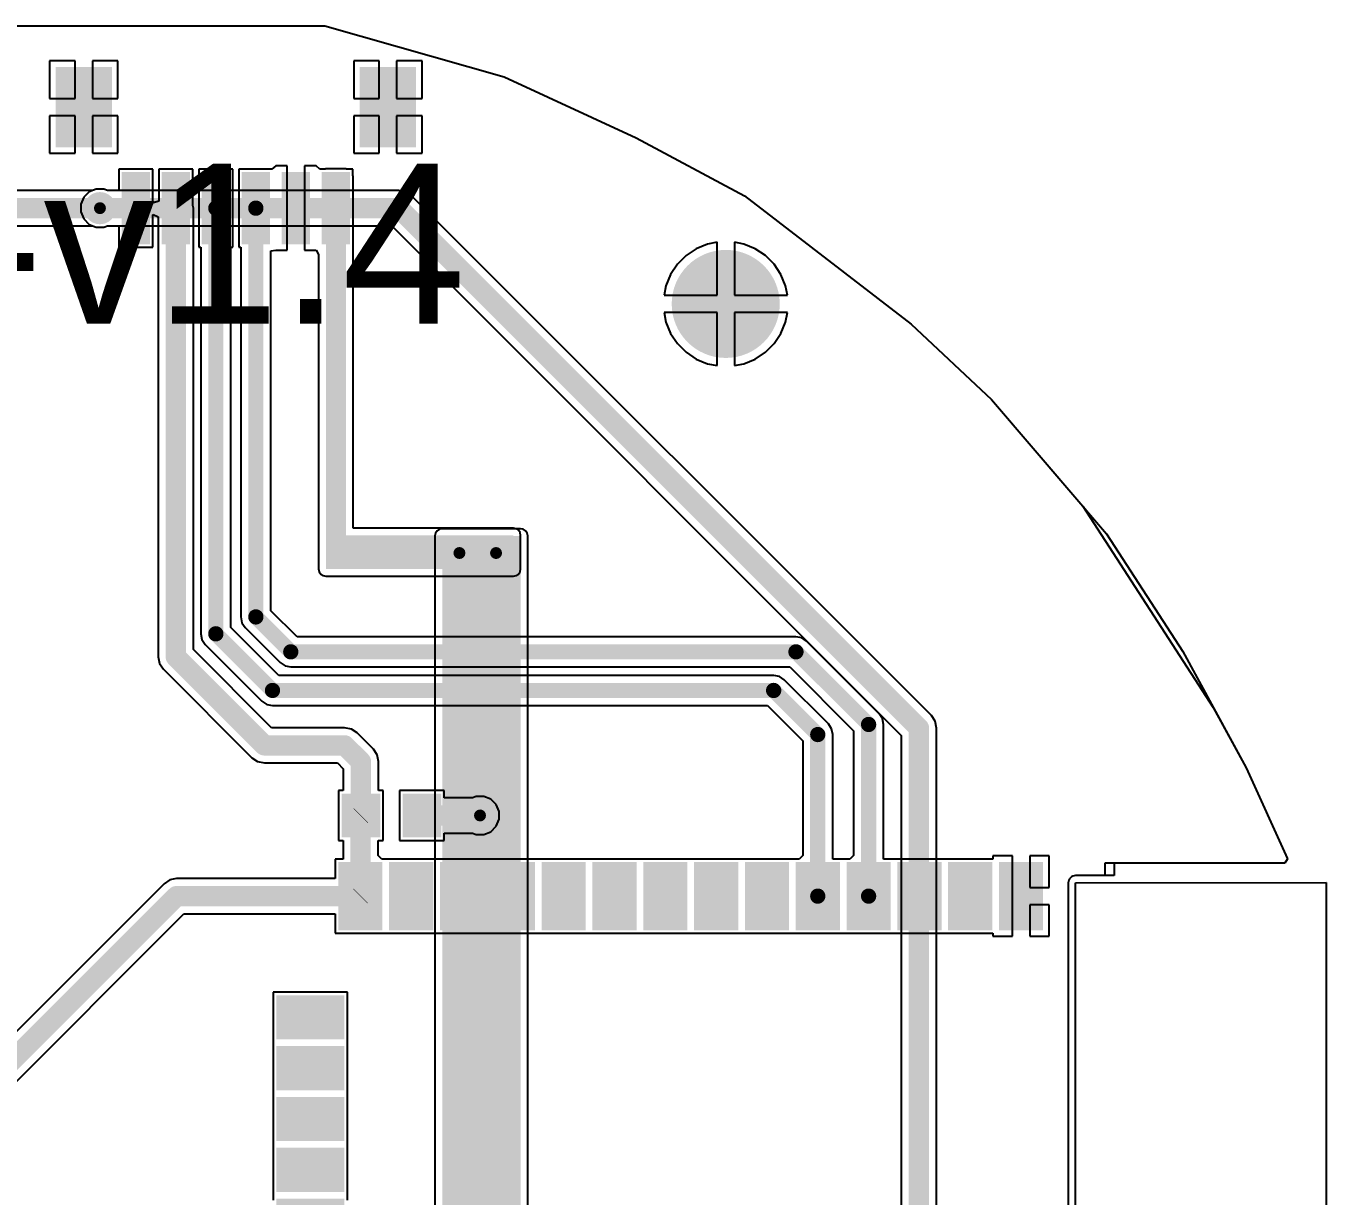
# Model space of a CAD drawing. Header units: millimetres. Extents: x -4.4 to 85, y -11.8 to 69.9.
# Drawn here: x 52.51 to 85, y 40.71 to 69.95 of the extents above; entities that cross this region are included whole.
import ezdxf

# ---------------------------------------------------------------- set-up
doc = ezdxf.new("R2010")
doc.units = ezdxf.units.MM
for name, color, linetype in [('BottomLayer', 5, 'Continuous'), ('BottomPaste', 16, 'Continuous'), ('BottomSolder', 6, 'Continuous'), ('MultiLayer', 9, 'Continuous'), ('PadHoleLayer', 156, 'Continuous'), ('TopLayer', 1, 'Continuous'), ('TopOverlay', 2, 'Continuous'), ('TopSolder', 216, 'Continuous'), ('ViaHoleLayer', 16, 'Continuous')]:
    doc.layers.add(name, color=color, linetype=linetype)
doc.styles.add('Arial', font='', dxfattribs={"height": 0.2})
doc.styles.get('Arial').set_extended_font_data('Arial')

# ---------------------------------------------------------------- blocks, each defined once
blk = doc.blocks.new('38_SMD_M______B_2')
at = {"layer": 'BottomLayer'}
for points in [[(-5.26, 9.63), (-5.26, 8.13), (-6.16, 8.13), (-6.16, 9.63)], [(-3.99, 9.63), (-3.99, 8.13), (-4.89, 8.13), (-4.89, 9.63)], [(-2.72, 9.63), (-2.72, 8.13), (-3.62, 8.13), (-3.62, 9.63)], [(-1.45, 9.63), (-1.45, 8.13), (-2.35, 8.13), (-2.35, 9.63)], [(-0.18, 9.63), (-0.18, 8.13), (-1.08, 8.13), (-1.08, 9.63)], [(1.09, 9.63), (1.09, 8.13), (0.19, 8.13), (0.19, 9.63)], [(2.36, 9.63), (2.36, 8.13), (1.46, 8.13), (1.46, 9.63)], [(3.63, 9.63), (3.63, 8.13), (2.73, 8.13), (2.73, 9.63)], [(4.9, 9.63), (4.9, 8.13), (4, 8.13), (4, 9.63)], [(6.17, 9.63), (6.17, 8.13), (5.27, 8.13), (5.27, 9.63)], [(-9.5, 8.08), (-8, 8.08), (-8, 7.18), (-9.5, 7.18)], [(8, 8.08), (9.5, 8.08), (9.5, 7.18), (8, 7.18)], [(-9.5, 6.81), (-8, 6.81), (-8, 5.91), (-9.5, 5.91)], [(8, 6.81), (9.5, 6.81), (9.5, 5.91), (8, 5.91)], [(-9.5, 5.54), (-8, 5.54), (-8, 4.64), (-9.5, 4.64)], [(8, 5.54), (9.5, 5.54), (9.5, 4.64), (8, 4.64)], [(-9.5, 4.27), (-8, 4.27), (-8, 3.37), (-9.5, 3.37)], [(8, 4.27), (9.5, 4.27), (9.5, 3.37), (8, 3.37)], [(-9.5, 3), (-8, 3), (-8, 2.1), (-9.5, 2.1)], [(8, 3), (9.5, 3), (9.5, 2.1), (8, 2.1)], [(-9.5, 1.73), (-8, 1.73), (-8, 0.83), (-9.5, 0.83)], [(8, 1.73), (9.5, 1.73), (9.5, 0.83), (8, 0.83)], [(-3.1, 0.69), (-2.2, 0.69), (-2.2, -0.21), (-3.1, -0.21)], [(-1.7, 0.69), (-0.8, 0.69), (-0.8, -0.21), (-1.7, -0.21)], [(-0.3, 0.69), (0.6, 0.69), (0.6, -0.21), (-0.3, -0.21)], [(-9.5, 0.46), (-8, 0.46), (-8, -0.44), (-9.5, -0.44)], [(8, 0.46), (9.5, 0.46), (9.5, -0.44), (8, -0.44)], [(-9.5, -0.81), (-8, -0.81), (-8, -1.71), (-9.5, -1.71)], [(-3.1, -0.71), (-2.2, -0.71), (-2.2, -1.61), (-3.1, -1.61)], [(-1.7, -0.71), (-0.8, -0.71), (-0.8, -1.61), (-1.7, -1.61)], [(-0.3, -0.71), (0.6, -0.71), (0.6, -1.61), (-0.3, -1.61)], [(8, -0.81), (9.5, -0.81), (9.5, -1.71), (8, -1.71)], [(-9.5, -2.08), (-8, -2.08), (-8, -2.98), (-9.5, -2.98)], [(-3.1, -2.11), (-2.2, -2.11), (-2.2, -3.01), (-3.1, -3.01)], [(-1.7, -2.11), (-0.8, -2.11), (-0.8, -3.01), (-1.7, -3.01)], [(-0.3, -2.11), (0.6, -2.11), (0.6, -3.01), (-0.3, -3.01)], [(8, -2.08), (9.5, -2.08), (9.5, -2.98), (8, -2.98)], [(-9.5, -3.35), (-8, -3.35), (-8, -4.25), (-9.5, -4.25)], [(8, -3.35), (9.5, -3.35), (9.5, -4.25), (8, -4.25)], [(-9.5, -4.62), (-8, -4.62), (-8, -5.52), (-9.5, -5.52)], [(8, -4.62), (9.5, -4.62), (9.5, -5.52), (8, -5.52)], [(-9.5, -5.89), (-8, -5.89), (-8, -6.79), (-9.5, -6.79)], [(8, -5.89), (9.5, -5.89), (9.5, -6.79), (8, -6.79)], [(-9.5, -7.16), (-8, -7.16), (-8, -8.06), (-9.5, -8.06)], [(8, -7.16), (9.5, -7.16), (9.5, -8.06), (8, -8.06)], [(-9.5, -8.43), (-8, -8.43), (-8, -9.33), (-9.5, -9.33)], [(8, -8.43), (9.5, -8.43), (9.5, -9.33), (8, -9.33)]]:
    blk.add_hatch(color=5, dxfattribs=at).paths.add_polyline_path(points)
h = blk.add_hatch(color=5, dxfattribs=at)
edge = h.paths.add_edge_path()
edge.add_arc((-1.95, 0.24), 0.3, 0, 360)
h = blk.add_hatch(color=5, dxfattribs=at)
edge = h.paths.add_edge_path()
edge.add_arc((-0.55, 0.24), 0.3, 0, 360)
h = blk.add_hatch(color=5, dxfattribs=at)
edge = h.paths.add_edge_path()
edge.add_arc((-2.65, -0.46), 0.3, 0, 360)
h = blk.add_hatch(color=5, dxfattribs=at)
edge = h.paths.add_edge_path()
edge.add_arc((-1.25, -0.46), 0.3, 0, 360)
h = blk.add_hatch(color=5, dxfattribs=at)
edge = h.paths.add_edge_path()
edge.add_arc((0.15, -0.46), 0.3, 0, 360)
h = blk.add_hatch(color=5, dxfattribs=at)
edge = h.paths.add_edge_path()
edge.add_arc((-1.95, -1.16), 0.3, 0, 360)
h = blk.add_hatch(color=5, dxfattribs=at)
edge = h.paths.add_edge_path()
edge.add_arc((-0.55, -1.16), 0.3, 0, 360)
h = blk.add_hatch(color=5, dxfattribs=at)
edge = h.paths.add_edge_path()
edge.add_arc((-2.65, -1.86), 0.3, 0, 360)
h = blk.add_hatch(color=5, dxfattribs=at)
edge = h.paths.add_edge_path()
edge.add_arc((-1.25, -1.86), 0.3, 0, 360)
h = blk.add_hatch(color=5, dxfattribs=at)
edge = h.paths.add_edge_path()
edge.add_arc((0.15, -1.86), 0.3, 0, 360)
h = blk.add_hatch(color=5, dxfattribs=at)
edge = h.paths.add_edge_path()
edge.add_arc((-1.95, -2.56), 0.3, 0, 360)
h = blk.add_hatch(color=5, dxfattribs=at)
edge = h.paths.add_edge_path()
edge.add_arc((-0.55, -2.56), 0.3, 0, 360)
at = {"layer": 'BottomPaste'}
for points in [[(-5.26, 9.63), (-5.26, 8.13), (-6.16, 8.13), (-6.16, 9.63)], [(-3.99, 9.63), (-3.99, 8.13), (-4.89, 8.13), (-4.89, 9.63)], [(-2.72, 9.63), (-2.72, 8.13), (-3.62, 8.13), (-3.62, 9.63)], [(-1.45, 9.63), (-1.45, 8.13), (-2.35, 8.13), (-2.35, 9.63)], [(-0.18, 9.63), (-0.18, 8.13), (-1.08, 8.13), (-1.08, 9.63)], [(1.09, 9.63), (1.09, 8.13), (0.19, 8.13), (0.19, 9.63)], [(2.36, 9.63), (2.36, 8.13), (1.46, 8.13), (1.46, 9.63)], [(3.63, 9.63), (3.63, 8.13), (2.73, 8.13), (2.73, 9.63)], [(4.9, 9.63), (4.9, 8.13), (4, 8.13), (4, 9.63)], [(6.17, 9.63), (6.17, 8.13), (5.27, 8.13), (5.27, 9.63)], [(-9.5, 8.08), (-8, 8.08), (-8, 7.18), (-9.5, 7.18)], [(8, 8.08), (9.5, 8.08), (9.5, 7.18), (8, 7.18)], [(-9.5, 6.81), (-8, 6.81), (-8, 5.91), (-9.5, 5.91)], [(8, 6.81), (9.5, 6.81), (9.5, 5.91), (8, 5.91)], [(-9.5, 5.54), (-8, 5.54), (-8, 4.64), (-9.5, 4.64)], [(8, 5.54), (9.5, 5.54), (9.5, 4.64), (8, 4.64)], [(-9.5, 4.27), (-8, 4.27), (-8, 3.37), (-9.5, 3.37)], [(8, 4.27), (9.5, 4.27), (9.5, 3.37), (8, 3.37)], [(-9.5, 3), (-8, 3), (-8, 2.1), (-9.5, 2.1)], [(8, 3), (9.5, 3), (9.5, 2.1), (8, 2.1)], [(-9.5, 1.73), (-8, 1.73), (-8, 0.83), (-9.5, 0.83)], [(8, 1.73), (9.5, 1.73), (9.5, 0.83), (8, 0.83)], [(-3.1, 0.69), (-2.2, 0.69), (-2.2, -0.21), (-3.1, -0.21)], [(-1.7, 0.69), (-0.8, 0.69), (-0.8, -0.21), (-1.7, -0.21)], [(-0.3, 0.69), (0.6, 0.69), (0.6, -0.21), (-0.3, -0.21)], [(-9.5, 0.46), (-8, 0.46), (-8, -0.44), (-9.5, -0.44)], [(8, 0.46), (9.5, 0.46), (9.5, -0.44), (8, -0.44)], [(-9.5, -0.81), (-8, -0.81), (-8, -1.71), (-9.5, -1.71)], [(-3.1, -0.71), (-2.2, -0.71), (-2.2, -1.61), (-3.1, -1.61)], [(-1.7, -0.71), (-0.8, -0.71), (-0.8, -1.61), (-1.7, -1.61)], [(-0.3, -0.71), (0.6, -0.71), (0.6, -1.61), (-0.3, -1.61)], [(8, -0.81), (9.5, -0.81), (9.5, -1.71), (8, -1.71)], [(-9.5, -2.08), (-8, -2.08), (-8, -2.98), (-9.5, -2.98)], [(-3.1, -2.11), (-2.2, -2.11), (-2.2, -3.01), (-3.1, -3.01)], [(-1.7, -2.11), (-0.8, -2.11), (-0.8, -3.01), (-1.7, -3.01)], [(-0.3, -2.11), (0.6, -2.11), (0.6, -3.01), (-0.3, -3.01)], [(8, -2.08), (9.5, -2.08), (9.5, -2.98), (8, -2.98)], [(-9.5, -3.35), (-8, -3.35), (-8, -4.25), (-9.5, -4.25)], [(8, -3.35), (9.5, -3.35), (9.5, -4.25), (8, -4.25)], [(-9.5, -4.62), (-8, -4.62), (-8, -5.52), (-9.5, -5.52)], [(8, -4.62), (9.5, -4.62), (9.5, -5.52), (8, -5.52)], [(-9.5, -5.89), (-8, -5.89), (-8, -6.79), (-9.5, -6.79)], [(8, -5.89), (9.5, -5.89), (9.5, -6.79), (8, -6.79)], [(-9.5, -7.16), (-8, -7.16), (-8, -8.06), (-9.5, -8.06)], [(8, -7.16), (9.5, -7.16), (9.5, -8.06), (8, -8.06)], [(-9.5, -8.43), (-8, -8.43), (-8, -9.33), (-9.5, -9.33)], [(8, -8.43), (9.5, -8.43), (9.5, -9.33), (8, -9.33)]]:
    blk.add_hatch(color=16, dxfattribs=at).paths.add_polyline_path(points)
at = {"layer": 'BottomSolder'}
for points in [[(-5.158, 9.732), (-5.158, 8.028), (-6.262, 8.028), (-6.262, 9.732)], [(-3.888, 9.732), (-3.888, 8.028), (-4.992, 8.028), (-4.992, 9.732)], [(-2.618, 9.732), (-2.618, 8.028), (-3.722, 8.028), (-3.722, 9.732)], [(-1.348, 9.732), (-1.348, 8.028), (-2.452, 8.028), (-2.452, 9.732)], [(-0.078, 9.732), (-0.078, 8.028), (-1.182, 8.028), (-1.182, 9.732)], [(1.192, 9.732), (1.192, 8.028), (0.088, 8.028), (0.088, 9.732)], [(2.462, 9.732), (2.462, 8.028), (1.358, 8.028), (1.358, 9.732)], [(3.732, 9.732), (3.732, 8.028), (2.628, 8.028), (2.628, 9.732)], [(5.002, 9.732), (5.002, 8.028), (3.898, 8.028), (3.898, 9.732)], [(6.272, 9.732), (6.272, 8.028), (5.168, 8.028), (5.168, 9.732)], [(-9.602, 8.182), (-7.898, 8.182), (-7.898, 7.078), (-9.602, 7.078)], [(7.898, 8.182), (9.602, 8.182), (9.602, 7.078), (7.898, 7.078)], [(-9.602, 6.912), (-7.898, 6.912), (-7.898, 5.808), (-9.602, 5.808)], [(7.898, 6.912), (9.602, 6.912), (9.602, 5.808), (7.898, 5.808)], [(-9.602, 5.642), (-7.898, 5.642), (-7.898, 4.538), (-9.602, 4.538)], [(7.898, 5.642), (9.602, 5.642), (9.602, 4.538), (7.898, 4.538)], [(-9.602, 4.372), (-7.898, 4.372), (-7.898, 3.268), (-9.602, 3.268)], [(7.898, 4.372), (9.602, 4.372), (9.602, 3.268), (7.898, 3.268)], [(-9.602, 3.102), (-7.898, 3.102), (-7.898, 1.998), (-9.602, 1.998)], [(7.898, 3.102), (9.602, 3.102), (9.602, 1.998), (7.898, 1.998)], [(-9.602, 1.832), (-7.898, 1.832), (-7.898, 0.728), (-9.602, 0.728)], [(7.898, 1.832), (9.602, 1.832), (9.602, 0.728), (7.898, 0.728)], [(-3.202, 0.792), (-2.098, 0.792), (-2.098, -0.312), (-3.202, -0.312)], [(-1.802, 0.792), (-0.698, 0.792), (-0.698, -0.312), (-1.802, -0.312)], [(-0.402, 0.792), (0.702, 0.792), (0.702, -0.312), (-0.402, -0.312)], [(-9.602, 0.562), (-7.898, 0.562), (-7.898, -0.542), (-9.602, -0.542)], [(7.898, 0.562), (9.602, 0.562), (9.602, -0.542), (7.898, -0.542)], [(-3.202, -0.608), (-2.098, -0.608), (-2.098, -1.712), (-3.202, -1.712)], [(-1.802, -0.608), (-0.698, -0.608), (-0.698, -1.712), (-1.802, -1.712)], [(-0.402, -0.608), (0.702, -0.608), (0.702, -1.712), (-0.402, -1.712)], [(-9.602, -0.708), (-7.898, -0.708), (-7.898, -1.812), (-9.602, -1.812)], [(7.898, -0.708), (9.602, -0.708), (9.602, -1.812), (7.898, -1.812)], [(-9.602, -1.978), (-7.898, -1.978), (-7.898, -3.082), (-9.602, -3.082)], [(-3.202, -2.008), (-2.098, -2.008), (-2.098, -3.112), (-3.202, -3.112)], [(-1.802, -2.008), (-0.698, -2.008), (-0.698, -3.112), (-1.802, -3.112)], [(-0.402, -2.008), (0.702, -2.008), (0.702, -3.112), (-0.402, -3.112)], [(7.898, -1.978), (9.602, -1.978), (9.602, -3.082), (7.898, -3.082)], [(-9.602, -3.248), (-7.898, -3.248), (-7.898, -4.352), (-9.602, -4.352)], [(7.898, -3.248), (9.602, -3.248), (9.602, -4.352), (7.898, -4.352)], [(-9.602, -4.518), (-7.898, -4.518), (-7.898, -5.622), (-9.602, -5.622)], [(7.898, -4.518), (9.602, -4.518), (9.602, -5.622), (7.898, -5.622)], [(-9.602, -5.788), (-7.898, -5.788), (-7.898, -6.892), (-9.602, -6.892)], [(7.898, -5.788), (9.602, -5.788), (9.602, -6.892), (7.898, -6.892)], [(-9.602, -7.058), (-7.898, -7.058), (-7.898, -8.162), (-9.602, -8.162)], [(7.898, -7.058), (9.602, -7.058), (9.602, -8.162), (7.898, -8.162)], [(-9.602, -8.328), (-7.898, -8.328), (-7.898, -9.432), (-9.602, -9.432)], [(7.898, -8.328), (9.602, -8.328), (9.602, -9.432), (7.898, -9.432)]]:
    blk.add_hatch(color=6, dxfattribs=at).paths.add_polyline_path(points)
at = {"layer": 'MultiLayer'}
h = blk.add_hatch(color=9, dxfattribs=at)
edge = h.paths.add_edge_path()
edge.add_arc((-1.95, 0.24), 0.3, 0, 360)
h = blk.add_hatch(color=9, dxfattribs=at)
edge = h.paths.add_edge_path()
edge.add_arc((-0.55, 0.24), 0.3, 0, 360)
h = blk.add_hatch(color=9, dxfattribs=at)
edge = h.paths.add_edge_path()
edge.add_arc((-2.65, -0.46), 0.3, 0, 360)
h = blk.add_hatch(color=9, dxfattribs=at)
edge = h.paths.add_edge_path()
edge.add_arc((-1.25, -0.46), 0.3, 0, 360)
h = blk.add_hatch(color=9, dxfattribs=at)
edge = h.paths.add_edge_path()
edge.add_arc((0.15, -0.46), 0.3, 0, 360)
h = blk.add_hatch(color=9, dxfattribs=at)
edge = h.paths.add_edge_path()
edge.add_arc((-1.95, -1.16), 0.3, 0, 360)
h = blk.add_hatch(color=9, dxfattribs=at)
edge = h.paths.add_edge_path()
edge.add_arc((-0.55, -1.16), 0.3, 0, 360)
h = blk.add_hatch(color=9, dxfattribs=at)
edge = h.paths.add_edge_path()
edge.add_arc((-2.65, -1.86), 0.3, 0, 360)
h = blk.add_hatch(color=9, dxfattribs=at)
edge = h.paths.add_edge_path()
edge.add_arc((-1.25, -1.86), 0.3, 0, 360)
h = blk.add_hatch(color=9, dxfattribs=at)
edge = h.paths.add_edge_path()
edge.add_arc((0.15, -1.86), 0.3, 0, 360)
h = blk.add_hatch(color=9, dxfattribs=at)
edge = h.paths.add_edge_path()
edge.add_arc((-1.95, -2.56), 0.3, 0, 360)
h = blk.add_hatch(color=9, dxfattribs=at)
edge = h.paths.add_edge_path()
edge.add_arc((-0.55, -2.56), 0.3, 0, 360)
at = {"layer": 'PadHoleLayer'}
h = blk.add_hatch(color=156, dxfattribs=at)
edge = h.paths.add_edge_path()
edge.add_arc((-1.95, 0.24), 0.15, 0, 360)
h = blk.add_hatch(color=156, dxfattribs=at)
edge = h.paths.add_edge_path()
edge.add_arc((-0.55, 0.24), 0.15, 0, 360)
h = blk.add_hatch(color=156, dxfattribs=at)
edge = h.paths.add_edge_path()
edge.add_arc((-2.65, -0.46), 0.15, 0, 360)
h = blk.add_hatch(color=156, dxfattribs=at)
edge = h.paths.add_edge_path()
edge.add_arc((-1.25, -0.46), 0.15, 0, 360)
h = blk.add_hatch(color=156, dxfattribs=at)
edge = h.paths.add_edge_path()
edge.add_arc((0.15, -0.46), 0.15, 0, 360)
h = blk.add_hatch(color=156, dxfattribs=at)
edge = h.paths.add_edge_path()
edge.add_arc((-1.95, -1.16), 0.15, 0, 360)
h = blk.add_hatch(color=156, dxfattribs=at)
edge = h.paths.add_edge_path()
edge.add_arc((-0.55, -1.16), 0.15, 0, 360)
h = blk.add_hatch(color=156, dxfattribs=at)
edge = h.paths.add_edge_path()
edge.add_arc((-2.65, -1.86), 0.15, 0, 360)
h = blk.add_hatch(color=156, dxfattribs=at)
edge = h.paths.add_edge_path()
edge.add_arc((-1.25, -1.86), 0.15, 0, 360)
h = blk.add_hatch(color=156, dxfattribs=at)
edge = h.paths.add_edge_path()
edge.add_arc((0.15, -1.86), 0.15, 0, 360)
h = blk.add_hatch(color=156, dxfattribs=at)
edge = h.paths.add_edge_path()
edge.add_arc((-1.95, -2.56), 0.15, 0, 360)
h = blk.add_hatch(color=156, dxfattribs=at)
edge = h.paths.add_edge_path()
edge.add_arc((-0.55, -2.56), 0.15, 0, 360)
at = {"layer": 'TopLayer'}
h = blk.add_hatch(color=1, dxfattribs=at)
edge = h.paths.add_edge_path()
edge.add_arc((-1.95, 0.24), 0.3, 0, 360)
h = blk.add_hatch(color=1, dxfattribs=at)
edge = h.paths.add_edge_path()
edge.add_arc((-0.55, 0.24), 0.3, 0, 360)
h = blk.add_hatch(color=1, dxfattribs=at)
edge = h.paths.add_edge_path()
edge.add_arc((-2.65, -0.46), 0.3, 0, 360)
h = blk.add_hatch(color=1, dxfattribs=at)
edge = h.paths.add_edge_path()
edge.add_arc((-1.25, -0.46), 0.3, 0, 360)
h = blk.add_hatch(color=1, dxfattribs=at)
edge = h.paths.add_edge_path()
edge.add_arc((0.15, -0.46), 0.3, 0, 360)
h = blk.add_hatch(color=1, dxfattribs=at)
edge = h.paths.add_edge_path()
edge.add_arc((-1.95, -1.16), 0.3, 0, 360)
h = blk.add_hatch(color=1, dxfattribs=at)
edge = h.paths.add_edge_path()
edge.add_arc((-0.55, -1.16), 0.3, 0, 360)
h = blk.add_hatch(color=1, dxfattribs=at)
edge = h.paths.add_edge_path()
edge.add_arc((-2.65, -1.86), 0.3, 0, 360)
h = blk.add_hatch(color=1, dxfattribs=at)
edge = h.paths.add_edge_path()
edge.add_arc((-1.25, -1.86), 0.3, 0, 360)
h = blk.add_hatch(color=1, dxfattribs=at)
edge = h.paths.add_edge_path()
edge.add_arc((0.15, -1.86), 0.3, 0, 360)
h = blk.add_hatch(color=1, dxfattribs=at)
edge = h.paths.add_edge_path()
edge.add_arc((-1.95, -2.56), 0.3, 0, 360)
h = blk.add_hatch(color=1, dxfattribs=at)
edge = h.paths.add_edge_path()
edge.add_arc((-0.55, -2.56), 0.3, 0, 360)
blk = doc.blocks.new('R___0603_B_19')
at = {"layer": 'BottomLayer'}
for points in [[(-1.143, -0.4445), (-1.143, 0.4445), (-0.381, 0.4445), (-0.381, -0.4445)], [(0.381, -0.4445), (0.381, 0.4445), (1.143, 0.4445), (1.143, -0.4445)]]:
    blk.add_hatch(color=5, dxfattribs=at).paths.add_polyline_path(points)
at = {"layer": 'BottomPaste'}
for points in [[(-1.143, -0.4445), (-1.143, 0.4445), (-0.381, 0.4445), (-0.381, -0.4445)], [(0.381, -0.4445), (0.381, 0.4445), (1.143, 0.4445), (1.143, -0.4445)]]:
    blk.add_hatch(color=16, dxfattribs=at).paths.add_polyline_path(points)
at = {"layer": 'BottomSolder'}
for points in [[(-1.2446, -0.5461), (-1.2446, 0.5461), (-0.2794, 0.5461), (-0.2794, -0.5461)], [(0.2794, -0.5461), (0.2794, 0.5461), (1.2446, 0.5461), (1.2446, -0.5461)]]:
    blk.add_hatch(color=6, dxfattribs=at).paths.add_polyline_path(points)
blk = doc.blocks.new('V________T______B_36')
at = {"layer": 'BottomLayer'}
for points in [[(-2.75, 2.062), (-2.25, 2.062), (-2.25, 0.462), (-2.75, 0.462)], [(-1.75, 2.062), (-1.25, 2.062), (-1.25, 0.462), (-1.75, 0.462)], [(-0.75, 2.062), (-0.25, 2.062), (-0.25, 0.462), (-0.75, 0.462)], [(0.25, 2.062), (0.75, 2.062), (0.75, 0.462), (0.25, 0.462)], [(1.25, 2.062), (1.75, 2.062), (1.75, 0.462), (1.25, 0.462)], [(2.25, 2.062), (2.75, 2.062), (2.75, 0.462), (2.25, 0.462)], [(-4.4, -0.362), (-3.2, -0.362), (-3.2, -2.162), (-4.4, -2.162)], [(3.2, -0.362), (4.4, -0.362), (4.4, -2.162), (3.2, -2.162)]]:
    blk.add_hatch(color=5, dxfattribs=at).paths.add_polyline_path(points)
at = {"layer": 'BottomPaste'}
for points in [[(-2.75, 2.062), (-2.25, 2.062), (-2.25, 0.462), (-2.75, 0.462)], [(-1.75, 2.062), (-1.25, 2.062), (-1.25, 0.462), (-1.75, 0.462)], [(-0.75, 2.062), (-0.25, 2.062), (-0.25, 0.462), (-0.75, 0.462)], [(0.25, 2.062), (0.75, 2.062), (0.75, 0.462), (0.25, 0.462)], [(1.25, 2.062), (1.75, 2.062), (1.75, 0.462), (1.25, 0.462)], [(2.25, 2.062), (2.75, 2.062), (2.75, 0.462), (2.25, 0.462)], [(-4.4, -0.362), (-3.2, -0.362), (-3.2, -2.162), (-4.4, -2.162)], [(3.2, -0.362), (4.4, -0.362), (4.4, -2.162), (3.2, -2.162)]]:
    blk.add_hatch(color=16, dxfattribs=at).paths.add_polyline_path(points)
at = {"layer": 'BottomSolder'}
for points in [[(-2.852, 2.164), (-2.148, 2.164), (-2.148, 0.361), (-2.852, 0.361)], [(-1.852, 2.164), (-1.148, 2.164), (-1.148, 0.361), (-1.852, 0.361)], [(-0.852, 2.164), (-0.148, 2.164), (-0.148, 0.361), (-0.852, 0.361)], [(0.148, 2.164), (0.852, 2.164), (0.852, 0.361), (0.148, 0.361)], [(1.148, 2.164), (1.852, 2.164), (1.852, 0.361), (1.148, 0.361)], [(2.148, 2.164), (2.852, 2.164), (2.852, 0.361), (2.148, 0.361)], [(-4.502, -0.261), (-3.098, -0.261), (-3.098, -2.264), (-4.502, -2.264)], [(3.098, -0.261), (4.502, -0.261), (4.502, -2.264), (3.098, -2.264)]]:
    blk.add_hatch(color=6, dxfattribs=at).paths.add_polyline_path(points)

msp = doc.modelspace()

# ---------------------------------------------------------------- hatches: boundary and pattern name
at = {"layer": 'BottomLayer'}
for points in [[(60.008, 56.378), (60.508, 56.378), (60.508, 66.194), (60.008, 66.194)], [(60.008, 56.378), (64.694, 56.378), (64.694, 57.215), (60.008, 57.215)]]:
    msp.add_hatch(color=5, dxfattribs=at).paths.add_polyline_path(points)
h = msp.add_hatch(color=5, dxfattribs=at)
edge = h.paths.add_edge_path()
edge.add_arc((54.362, 65.393), 0.3, 0, 360)
h = msp.add_hatch(color=5, dxfattribs=at)
edge = h.paths.add_edge_path()
edge.add_arc((70, 63), 1.3, 0, 360)
h = msp.add_hatch(color=5, dxfattribs=at)
edge = h.paths.add_edge_path()
edge.add_arc((63.346, 56.775), 0.3, 0, 360)
h = msp.add_hatch(color=5, dxfattribs=at)
edge = h.paths.add_edge_path()
edge.add_arc((64.261, 56.775), 0.3, 0, 360)
h = msp.add_hatch(color=5, dxfattribs=at)
edge = h.paths.add_edge_path()
edge.add_arc((63.86, 50.216), 0.3, 0, 360)
at = {"layer": 'BottomSolder'}
h = msp.add_hatch(color=6, dxfattribs=at)
edge = h.paths.add_edge_path()
edge.add_arc((54.362, 65.393), 0.402, 0, 360)
h = msp.add_hatch(color=6, dxfattribs=at)
edge = h.paths.add_edge_path()
edge.add_arc((70, 63), 1.35, 0, 360)
h = msp.add_hatch(color=6, dxfattribs=at)
edge = h.paths.add_edge_path()
edge.add_arc((63.346, 56.775), 0.402, 0, 360)
h = msp.add_hatch(color=6, dxfattribs=at)
edge = h.paths.add_edge_path()
edge.add_arc((64.261, 56.775), 0.402, 0, 360)
h = msp.add_hatch(color=6, dxfattribs=at)
edge = h.paths.add_edge_path()
edge.add_arc((63.86, 50.216), 0.402, 0, 360)
at = {"layer": 'MultiLayer'}
h = msp.add_hatch(color=9, dxfattribs=at)
edge = h.paths.add_edge_path()
edge.add_arc((70, 63), 1.3, 0, 360)
at = {"layer": 'PadHoleLayer'}
h = msp.add_hatch(color=156, dxfattribs=at)
edge = h.paths.add_edge_path()
edge.add_arc((70, 63), 1, 0, 360)
at = {"layer": 'TopLayer'}
h = msp.add_hatch(color=1, dxfattribs=at)
edge = h.paths.add_edge_path()
edge.add_arc((54.362, 65.393), 0.3, 0, 360)
h = msp.add_hatch(color=1, dxfattribs=at)
edge = h.paths.add_edge_path()
edge.add_arc((70, 63), 1.3, 0, 360)
msp.add_hatch(color=1, dxfattribs=at).paths.add_polyline_path([(62.916, 26.238), (64.872, 26.238), (64.872, 57.201), (62.916, 57.201)])
h = msp.add_hatch(color=1, dxfattribs=at)
edge = h.paths.add_edge_path()
edge.add_arc((63.346, 56.775), 0.3, 0, 360)
h = msp.add_hatch(color=1, dxfattribs=at)
edge = h.paths.add_edge_path()
edge.add_arc((64.261, 56.775), 0.3, 0, 360)
h = msp.add_hatch(color=1, dxfattribs=at)
edge = h.paths.add_edge_path()
edge.add_arc((63.86, 50.216), 0.3, 0, 360)
at = {"layer": 'TopSolder'}
h = msp.add_hatch(color=216, dxfattribs=at)
edge = h.paths.add_edge_path()
edge.add_arc((54.362, 65.393), 0.402, 0, 360)
h = msp.add_hatch(color=216, dxfattribs=at)
edge = h.paths.add_edge_path()
edge.add_arc((70, 63), 1.35, 0, 360)
h = msp.add_hatch(color=216, dxfattribs=at)
edge = h.paths.add_edge_path()
edge.add_arc((63.346, 56.775), 0.402, 0, 360)
h = msp.add_hatch(color=216, dxfattribs=at)
edge = h.paths.add_edge_path()
edge.add_arc((64.261, 56.775), 0.402, 0, 360)
h = msp.add_hatch(color=216, dxfattribs=at)
edge = h.paths.add_edge_path()
edge.add_arc((63.86, 50.216), 0.402, 0, 360)
at = {"layer": 'ViaHoleLayer'}
h = msp.add_hatch(color=16, dxfattribs=at)
edge = h.paths.add_edge_path()
edge.add_arc((54.362, 65.393), 0.15, 0, 360)
h = msp.add_hatch(color=16, dxfattribs=at)
edge = h.paths.add_edge_path()
edge.add_arc((63.346, 56.775), 0.15, 0, 360)
h = msp.add_hatch(color=16, dxfattribs=at)
edge = h.paths.add_edge_path()
edge.add_arc((64.261, 56.775), 0.15, 0, 360)
h = msp.add_hatch(color=16, dxfattribs=at)
edge = h.paths.add_edge_path()
edge.add_arc((63.86, 50.216), 0.15, 0, 360)

# ---------------------------------------------------------------- linework, layer by layer
at = {"layer": 'BottomLayer'}
for p, q in [((44.821, 69.946), (59.983, 69.946)), ((59.983, 69.946), (64.464, 68.676)), ((53.742, 69.072), (53.104, 69.072)), ((53.104, 69.072), (53.104, 68.134)), ((53.742, 68.134), (53.742, 69.072)), ((54.812, 69.072), (54.174, 69.072)), ((54.174, 69.072), (54.174, 68.134)), ((54.812, 68.134), (54.812, 69.072)), ((61.342, 69.072), (60.704, 69.072)), ((60.704, 69.072), (60.704, 68.134)), ((61.342, 68.134), (61.342, 69.072)), ((62.412, 69.072), (61.774, 69.072)), ((61.774, 69.072), (61.774, 68.134)), ((62.412, 68.134), (62.412, 69.072)), ((64.464, 68.676), (67.766, 67.152)), ((53.104, 68.134), (53.742, 68.134)), ((54.174, 68.134), (54.812, 68.134)), ((60.704, 68.134), (61.342, 68.134)), ((61.774, 68.134), (62.412, 68.134)), ((53.742, 67.703), (53.104, 67.703)), ((53.104, 67.703), (53.104, 66.765)), ((53.742, 66.765), (53.742, 67.703)), ((54.812, 67.703), (54.174, 67.703)), ((54.174, 67.703), (54.174, 66.765)), ((54.812, 66.765), (54.812, 67.703)), ((61.342, 67.703), (60.704, 67.703)), ((60.704, 67.703), (60.704, 66.765)), ((61.342, 66.765), (61.342, 67.703)), ((62.412, 67.703), (61.774, 67.703)), ((61.774, 67.703), (61.774, 66.765)), ((62.412, 66.765), (62.412, 67.703)), ((67.766, 67.152), (70.466, 65.699)), ((53.104, 66.765), (53.742, 66.765)), ((54.174, 66.765), (54.812, 66.765)), ((60.704, 66.765), (61.342, 66.765)), ((61.774, 66.765), (62.412, 66.765)), ((55.686, 66.371), (54.831, 66.371)), ((54.831, 66.371), (54.831, 65.834)), ((55.686, 65.543), (55.686, 66.371)), ((56.686, 66.371), (55.831, 66.371)), ((55.831, 66.371), (55.831, 65.572)), ((56.686, 65.456), (56.686, 66.371)), ((57.686, 66.371), (56.831, 66.371)), ((56.831, 66.371), (56.831, 64.416)), ((57.686, 64.416), (57.686, 66.371)), ((58.627, 66.371), (57.831, 66.371)), ((57.831, 66.371), (57.831, 64.416)), ((58.659, 66.371), (58.627, 66.371)), ((58.754, 66.447), (58.659, 66.371)), ((59.042, 66.447), (58.754, 66.447)), ((59.042, 65.393), (59.042, 66.447)), ((59.735, 66.447), (59.474, 66.447)), ((59.474, 66.447), (59.474, 65.393)), ((59.762, 66.447), (59.735, 66.447)), ((59.858, 66.371), (59.762, 66.447)), ((59.991, 66.371), (59.858, 66.371)), ((60.008, 66.375), (59.991, 66.371)), ((60.508, 66.375), (60.008, 66.375)), ((60.526, 66.371), (60.508, 66.375)), ((60.686, 66.371), (60.526, 66.371)), ((60.686, 66.211), (60.686, 66.371)), ((60.69, 66.194), (60.686, 66.211)), ((60.69, 57.397), (60.69, 66.194)), ((53.957, 65.664), (53.884, 65.489)), ((54.092, 65.799), (53.957, 65.664)), ((54.267, 65.871), (54.092, 65.799)), ((54.457, 65.871), (54.267, 65.871)), ((54.548, 65.834), (54.457, 65.871)), ((54.831, 65.834), (54.548, 65.834)), ((70.466, 65.699), (74.638, 62.497)), ((53.884, 65.489), (53.884, 65.298)), ((53.884, 65.298), (53.957, 65.123)), ((55.704, 65.523), (55.686, 65.543)), ((55.831, 65.572), (55.704, 65.523)), ((56.699, 65.393), (56.686, 65.456)), ((56.699, 54.363), (56.699, 65.393)), ((59.042, 64.34), (59.042, 65.393)), ((59.474, 65.393), (59.474, 64.34)), ((53.957, 65.123), (54.092, 64.988)), ((54.092, 64.988), (54.267, 64.916)), ((55.686, 65.229), (55.691, 65.233)), ((55.686, 64.416), (55.686, 65.229)), ((55.691, 65.233), (55.818, 65.179)), ((55.818, 65.179), (55.818, 54.181)), ((54.267, 64.916), (54.457, 64.916)), ((54.457, 64.916), (54.548, 64.953)), ((54.548, 64.953), (54.831, 64.953)), ((54.831, 64.953), (54.831, 64.416)), ((54.831, 64.416), (55.686, 64.416)), ((56.831, 64.416), (56.883, 64.416)), ((56.883, 64.416), (56.883, 54.756)), ((57.634, 54.911), (57.634, 64.416)), ((57.634, 64.416), (57.686, 64.416)), ((57.831, 64.416), (57.883, 64.416)), ((57.883, 64.416), (57.883, 55.178)), ((58.634, 64.324), (58.754, 64.34)), ((58.634, 55.334), (58.634, 64.324)), ((58.754, 64.34), (58.782, 64.34)), ((58.782, 64.34), (59.042, 64.34)), ((59.474, 64.34), (59.7, 64.34)), ((59.7, 64.34), (59.762, 64.34)), ((59.762, 64.34), (59.827, 64.239)), ((69.264, 64.377), (69.009, 64.207)), ((69.547, 64.494), (69.264, 64.377)), ((69.784, 64.541), (69.547, 64.494)), ((69.784, 63.216), (69.784, 64.541)), ((70.453, 64.494), (70.216, 64.541)), ((70.216, 64.541), (70.216, 63.216)), ((70.736, 64.377), (70.453, 64.494)), ((70.991, 64.207), (70.736, 64.377)), ((59.827, 64.239), (59.827, 57.215)), ((69.009, 64.207), (68.793, 63.991)), ((71.207, 63.991), (70.991, 64.207)), ((68.623, 63.736), (68.506, 63.453)), ((68.793, 63.991), (68.623, 63.736)), ((71.377, 63.736), (71.207, 63.991)), ((71.494, 63.453), (71.377, 63.736)), ((68.506, 63.453), (68.459, 63.216)), ((71.541, 63.216), (71.494, 63.453)), ((68.459, 63.216), (69.784, 63.216)), ((70.216, 63.216), (71.541, 63.216)), ((69.784, 62.784), (68.459, 62.784)), ((68.459, 62.784), (68.506, 62.547)), ((69.784, 61.459), (69.784, 62.784)), ((71.541, 62.784), (70.216, 62.784)), ((70.216, 62.784), (70.216, 61.459)), ((71.494, 62.547), (71.541, 62.784)), ((68.506, 62.547), (68.623, 62.264)), ((71.377, 62.264), (71.494, 62.547)), ((74.638, 62.497), (76.642, 60.61)), ((68.623, 62.264), (68.793, 62.009)), ((71.207, 62.009), (71.377, 62.264)), ((68.793, 62.009), (69.009, 61.793)), ((69.009, 61.793), (69.264, 61.623)), ((70.736, 61.623), (70.991, 61.793)), ((70.991, 61.793), (71.207, 62.009)), ((69.264, 61.623), (69.547, 61.506)), ((69.547, 61.506), (69.784, 61.459)), ((70.216, 61.459), (70.453, 61.506)), ((70.453, 61.506), (70.736, 61.623)), ((76.642, 60.61), (78.922, 57.946)), ((78.922, 57.946), (82.181, 52.917)), ((59.827, 57.215), (59.827, 56.378)), ((64.694, 57.397), (60.69, 57.397)), ((64.763, 57.383), (64.694, 57.397)), ((64.822, 57.344), (64.763, 57.383)), ((64.861, 57.285), (64.822, 57.344)), ((64.875, 57.215), (64.861, 57.285)), ((64.875, 56.378), (64.875, 57.215)), ((59.827, 56.378), (59.841, 56.308)), ((59.841, 56.308), (59.88, 56.249)), ((59.88, 56.249), (59.939, 56.21)), ((59.939, 56.21), (60.008, 56.196)), ((64.694, 56.196), (64.763, 56.21)), ((64.763, 56.21), (64.822, 56.249)), ((64.822, 56.249), (64.861, 56.308)), ((64.861, 56.308), (64.875, 56.378)), ((60.008, 56.196), (64.694, 56.196)), ((59.287, 54.681), (58.634, 55.334)), ((58.83, 53.716), (57.634, 54.911)), ((57.883, 55.178), (57.911, 55.034)), ((57.911, 55.034), (57.993, 54.913)), ((57.993, 54.913), (58.866, 54.04)), ((56.883, 54.756), (56.911, 54.612)), ((56.911, 54.612), (56.993, 54.49)), ((71.755, 54.681), (59.287, 54.681)), ((71.899, 54.652), (71.755, 54.681)), ((72.021, 54.571), (71.899, 54.652)), ((58.653, 52.409), (56.699, 54.363)), ((56.993, 54.49), (58.408, 53.074)), ((73.836, 52.756), (72.021, 54.571)), ((55.818, 54.181), (55.852, 54.012)), ((55.852, 54.012), (55.947, 53.87)), ((58.866, 54.04), (58.987, 53.958)), ((58.987, 53.958), (59.131, 53.93)), ((59.131, 53.93), (71.599, 53.93)), ((71.599, 53.93), (73.194, 52.335)), ((55.947, 53.87), (58.159, 51.657)), ((71.198, 53.716), (58.83, 53.716)), ((71.341, 53.687), (71.198, 53.716)), ((71.463, 53.606), (71.341, 53.687)), ((72.566, 52.503), (71.463, 53.606)), ((58.408, 53.074), (58.53, 52.993)), ((58.53, 52.993), (58.674, 52.964)), ((58.674, 52.964), (71.042, 52.964)), ((71.042, 52.964), (71.924, 52.082)), ((73.917, 52.634), (73.836, 52.756)), ((73.946, 52.49), (73.917, 52.634)), ((82.181, 52.917), (83.006, 51.404)), ((60.477, 52.409), (58.653, 52.409)), ((60.646, 52.375), (60.477, 52.409)), ((60.789, 52.28), (60.646, 52.375)), ((72.647, 52.381), (72.566, 52.503)), ((72.676, 52.238), (72.647, 52.381)), ((73.194, 52.335), (73.194, 49.218)), ((73.946, 49.128), (73.946, 52.49)), ((61.195, 51.873), (60.789, 52.28)), ((71.924, 52.082), (71.924, 49.218)), ((72.676, 49.128), (72.676, 52.238)), ((58.159, 51.657), (58.302, 51.562)), ((61.291, 51.73), (61.195, 51.873)), ((61.324, 51.562), (61.291, 51.73)), ((58.302, 51.562), (58.471, 51.528)), ((58.471, 51.528), (58.471, 51.528)), ((58.471, 51.528), (60.295, 51.528)), ((60.295, 51.528), (60.444, 51.38)), ((60.444, 51.38), (60.444, 50.838)), ((61.324, 50.838), (61.324, 51.562)), ((83.006, 51.404), (84.04, 49.129)), ((60.444, 50.838), (60.325, 50.838)), ((60.325, 50.838), (60.325, 49.593)), ((61.443, 50.838), (61.324, 50.838)), ((61.443, 49.593), (61.443, 50.838)), ((62.967, 50.838), (61.849, 50.838)), ((61.849, 50.838), (61.849, 49.593)), ((62.967, 50.656), (62.967, 50.838)), ((63.765, 50.694), (63.674, 50.656)), ((63.955, 50.694), (63.765, 50.694)), ((64.131, 50.621), (63.955, 50.694)), ((63.674, 50.656), (62.967, 50.656)), ((64.265, 50.486), (64.131, 50.621)), ((64.338, 50.311), (64.265, 50.486)), ((64.265, 49.945), (64.338, 50.121)), ((64.338, 50.121), (64.338, 50.311)), ((62.967, 49.593), (62.967, 49.776)), ((62.967, 49.776), (63.674, 49.776)), ((63.674, 49.776), (63.765, 49.738)), ((63.765, 49.738), (63.955, 49.738)), ((63.955, 49.738), (64.131, 49.811)), ((64.131, 49.811), (64.265, 49.945)), ((60.325, 49.593), (60.437, 49.593)), ((60.437, 49.593), (60.437, 49.128)), ((61.317, 49.218), (61.317, 49.593)), ((61.317, 49.593), (61.443, 49.593)), ((61.849, 49.593), (62.967, 49.593)), ((60.437, 49.128), (60.242, 49.128)), ((60.242, 49.128), (60.242, 48.64)), ((61.407, 49.128), (61.317, 49.218)), ((61.512, 49.128), (61.407, 49.128)), ((61.625, 49.128), (61.512, 49.128)), ((62.655, 49.128), (61.625, 49.128)), ((62.782, 49.128), (62.655, 49.128)), ((62.895, 49.128), (62.782, 49.128)), ((63.925, 49.128), (62.895, 49.128)), ((64.052, 49.128), (63.925, 49.128)), ((64.165, 49.128), (64.052, 49.128)), ((65.195, 49.128), (64.165, 49.128)), ((65.322, 49.128), (65.195, 49.128)), ((65.435, 49.128), (65.322, 49.128)), ((66.465, 49.128), (65.435, 49.128)), ((66.592, 49.128), (66.465, 49.128)), ((66.705, 49.128), (66.592, 49.128)), ((67.735, 49.128), (66.705, 49.128)), ((67.862, 49.128), (67.735, 49.128)), ((67.975, 49.128), (67.862, 49.128)), ((69.005, 49.128), (67.975, 49.128)), ((69.132, 49.128), (69.005, 49.128)), ((69.245, 49.128), (69.132, 49.128)), ((70.275, 49.128), (69.245, 49.128)), ((70.402, 49.128), (70.275, 49.128)), ((70.515, 49.128), (70.402, 49.128)), ((71.545, 49.128), (70.515, 49.128)), ((71.672, 49.128), (71.545, 49.128)), ((71.835, 49.128), (71.672, 49.128)), ((71.924, 49.218), (71.835, 49.128)), ((72.815, 49.128), (72.676, 49.128)), ((72.942, 49.128), (72.815, 49.128)), ((73.105, 49.128), (72.942, 49.128)), ((73.194, 49.218), (73.105, 49.128)), ((74.085, 49.128), (73.946, 49.128)), ((74.212, 49.128), (74.085, 49.128)), ((74.325, 49.128), (74.212, 49.128)), ((75.355, 49.128), (74.325, 49.128)), ((75.482, 49.128), (75.355, 49.128)), ((75.595, 49.128), (75.482, 49.128)), ((76.676, 49.128), (75.595, 49.128)), ((77.164, 49.204), (76.676, 49.204)), ((76.676, 49.204), (76.676, 49.128)), ((77.164, 48.2), (77.164, 49.204)), ((78.084, 49.204), (77.596, 49.204)), ((77.596, 49.204), (77.596, 48.416)), ((78.084, 48.416), (78.084, 49.204)), ((84.04, 49.129), (83.972, 49.022)), ((83.972, 49.022), (79.704, 49.022)), ((79.704, 49.022), (79.704, 48.716)), ((55.966, 48.511), (50.956, 43.501)), ((56.109, 48.607), (55.966, 48.511)), ((56.277, 48.64), (56.109, 48.607)), ((60.242, 48.64), (56.277, 48.64)), ((77.596, 48.416), (78.084, 48.416)), ((78.566, 48.567), (78.559, 48.533)), ((78.559, 48.533), (78.559, 30.397)), ((78.572, 48.602), (78.566, 48.567)), ((78.573, 48.602), (78.572, 48.602)), ((78.572, 48.602), (78.572, 48.602)), ((78.592, 48.631), (78.573, 48.602)), ((78.612, 48.661), (78.592, 48.631)), ((78.641, 48.68), (78.612, 48.661)), ((78.612, 48.661), (78.612, 48.661)), ((78.612, 48.661), (78.612, 48.661)), ((78.67, 48.7), (78.641, 48.68)), ((78.671, 48.7), (78.67, 48.7)), ((78.67, 48.7), (78.67, 48.7)), ((78.705, 48.707), (78.671, 48.7)), ((78.74, 48.714), (78.705, 48.707)), ((79.704, 48.716), (78.74, 48.714)), ((77.164, 47.196), (77.164, 48.2)), ((51.449, 42.749), (56.46, 47.76)), ((56.46, 47.76), (60.242, 47.76)), ((60.242, 47.76), (60.242, 47.272)), ((78.084, 47.984), (77.596, 47.984)), ((77.596, 47.984), (77.596, 47.196)), ((78.084, 47.196), (78.084, 47.984)), ((60.242, 47.272), (61.385, 47.272)), ((61.385, 47.272), (61.498, 47.272)), ((61.498, 47.272), (61.625, 47.272)), ((61.625, 47.272), (62.655, 47.272)), ((62.655, 47.272), (62.768, 47.272)), ((62.768, 47.272), (62.895, 47.272)), ((62.895, 47.272), (63.925, 47.272)), ((63.925, 47.272), (64.038, 47.272)), ((64.038, 47.272), (64.165, 47.272)), ((64.165, 47.272), (65.195, 47.272)), ((65.195, 47.272), (65.308, 47.272)), ((65.308, 47.272), (65.435, 47.272)), ((65.435, 47.272), (66.465, 47.272)), ((66.465, 47.272), (66.578, 47.272)), ((66.578, 47.272), (66.705, 47.272)), ((66.705, 47.272), (67.735, 47.272)), ((67.735, 47.272), (67.848, 47.272)), ((67.848, 47.272), (67.975, 47.272)), ((67.975, 47.272), (69.005, 47.272)), ((69.005, 47.272), (69.118, 47.272)), ((69.118, 47.272), (69.245, 47.272)), ((69.245, 47.272), (70.275, 47.272)), ((70.275, 47.272), (70.388, 47.272)), ((70.388, 47.272), (70.515, 47.272)), ((70.515, 47.272), (71.545, 47.272)), ((71.545, 47.272), (71.658, 47.272)), ((71.658, 47.272), (71.785, 47.272)), ((71.785, 47.272), (72.815, 47.272)), ((72.815, 47.272), (72.928, 47.272)), ((72.928, 47.272), (73.055, 47.272)), ((73.055, 47.272), (74.085, 47.272)), ((74.085, 47.272), (74.198, 47.272)), ((74.198, 47.272), (74.325, 47.272)), ((74.325, 47.272), (75.355, 47.272)), ((75.355, 47.272), (75.468, 47.272)), ((75.468, 47.272), (75.595, 47.272)), ((75.595, 47.272), (76.676, 47.272)), ((76.676, 47.272), (76.676, 47.196)), ((76.676, 47.196), (77.164, 47.196)), ((77.596, 47.196), (78.084, 47.196)), ((60.548, 45.798), (58.692, 45.798)), ((58.692, 45.798), (58.692, 44.655)), ((60.548, 44.655), (60.548, 45.798)), ((58.692, 44.655), (58.692, 44.542)), ((58.692, 44.542), (58.692, 44.415)), ((60.548, 44.528), (60.548, 44.655)), ((60.548, 44.415), (60.548, 44.528)), ((58.692, 44.415), (58.692, 43.385)), ((60.548, 43.385), (60.548, 44.415)), ((58.692, 43.385), (58.692, 43.272)), ((58.692, 43.272), (58.692, 43.145)), ((60.548, 43.258), (60.548, 43.385)), ((60.548, 43.145), (60.548, 43.258)), ((58.692, 43.145), (58.692, 42.115)), ((60.548, 42.115), (60.548, 43.145)), ((58.692, 42.115), (58.692, 42.002)), ((58.692, 42.002), (58.692, 41.875)), ((60.548, 41.988), (60.548, 42.115)), ((60.548, 41.875), (60.548, 41.988)), ((58.692, 41.875), (58.692, 40.845)), ((60.548, 40.845), (60.548, 41.875)), ((58.692, 40.845), (58.692, 40.732)), ((58.692, 40.732), (58.692, 40.605)), ((60.548, 40.718), (60.548, 40.845)), ((60.548, 40.605), (60.548, 40.718))]:
    msp.add_line(p, q, dxfattribs=at)
for points, const_width in [([(54.362, 65.393), (55.258, 65.393)], 0.508), ([(56.258, 54.181), (56.258, 65.393)], 0.508), ([(57.258, 54.756), (57.258, 65.393)], 0.381), ([(58.258, 55.178), (58.258, 65.393)], 0.381), ([(58.258, 55.178), (59.131, 54.305)], 0.381), ([(57.258, 54.756), (58.674, 53.34)], 0.381), ([(56.258, 54.181), (58.471, 51.968)], 0.508), ([(59.131, 54.305), (71.755, 54.305)], 0.381), ([(71.755, 54.305), (73.57, 52.49)], 0.381), ([(58.674, 53.34), (71.198, 53.34)], 0.381), ([(71.198, 53.34), (72.3, 52.238)], 0.381), ([(73.57, 48.2), (73.57, 52.49)], 0.381), ([(72.3, 48.2), (72.3, 52.238)], 0.381), ([(58.471, 51.968), (60.477, 51.968)], 0.508), ([(60.477, 51.968), (60.884, 51.562)], 0.508), ([(60.884, 50.216), (60.884, 51.562)], 0.508), ([(60.877, 50.209), (60.884, 50.216)], 0.508), ([(60.877, 48.207), (60.877, 50.209)], 0.508), ([(62.408, 50.216), (63.86, 50.216)], 0.508), ([(51.138, 43.061), (56.277, 48.2)], 0.508), ([(56.277, 48.2), (60.87, 48.2)], 0.508), ([(60.87, 48.2), (60.877, 48.207)], 0.508)]:
    msp.add_lwpolyline(points, dxfattribs=dict(at, const_width=const_width))
for points, const_width in [([(54.235, 65.393, 1), (54.489, 65.393, 1)], 0.254), ([(55.131, 65.393, 1), (55.385, 65.393, 1)], 0.254), ([(56.131, 65.393, 1), (56.385, 65.393, 1)], 0.254), ([(57.163, 65.393, 1), (57.354, 65.393, 1)], 0.191), ([(58.163, 65.393, 1), (58.354, 65.393, 1)], 0.191), ([(58.163, 55.178, 1), (58.354, 55.178, 1)], 0.191), ([(58.163, 55.178, 1), (58.354, 55.178, 1)], 0.191), ([(57.163, 54.756, 1), (57.354, 54.756, 1)], 0.191), ([(57.163, 54.756, 1), (57.354, 54.756, 1)], 0.191), ([(56.131, 54.181, 1), (56.385, 54.181, 1)], 0.254), ([(56.131, 54.181, 1), (56.385, 54.181, 1)], 0.254), ([(59.036, 54.305, 1), (59.226, 54.305, 1)], 0.191), ([(59.036, 54.305, 1), (59.226, 54.305, 1)], 0.191), ([(71.66, 54.305, 1), (71.85, 54.305, 1)], 0.191), ([(71.66, 54.305, 1), (71.85, 54.305, 1)], 0.191), ([(58.579, 53.34, 1), (58.769, 53.34, 1)], 0.191), ([(58.579, 53.34, 1), (58.769, 53.34, 1)], 0.191), ([(71.102, 53.34, 1), (71.293, 53.34, 1)], 0.191), ([(71.102, 53.34, 1), (71.293, 53.34, 1)], 0.191), ([(73.475, 52.49, 1), (73.665, 52.49, 1)], 0.191), ([(73.475, 52.49, 1), (73.665, 52.49, 1)], 0.191), ([(72.205, 52.238, 1), (72.395, 52.238, 1)], 0.191), ([(72.205, 52.238, 1), (72.395, 52.238, 1)], 0.191), ([(58.344, 51.968, 1), (58.598, 51.968, 1)], 0.254), ([(58.344, 51.968, 1), (58.598, 51.968, 1)], 0.254), ([(60.35, 51.968, 1), (60.604, 51.968, 1)], 0.254), ([(60.35, 51.968, 1), (60.604, 51.968, 1)], 0.254), ([(60.757, 51.562, 1), (61.011, 51.562, 1)], 0.254), ([(60.757, 51.562, 1), (61.011, 51.562, 1)], 0.254), ([(60.75, 50.209, 1), (61.004, 50.209, 1)], 0.254), ([(60.75, 50.209, 1), (61.004, 50.209, 1)], 0.254), ([(60.757, 50.216, 1), (61.011, 50.216, 1)], 0.254), ([(60.757, 50.216, 1), (61.011, 50.216, 1)], 0.254), ([(62.281, 50.216, 1), (62.535, 50.216, 1)], 0.254), ([(63.733, 50.216, 1), (63.987, 50.216, 1)], 0.254), ([(56.15, 48.2, 1), (56.404, 48.2, 1)], 0.254), ([(56.15, 48.2, 1), (56.404, 48.2, 1)], 0.254), ([(60.743, 48.2, 1), (60.997, 48.2, 1)], 0.254), ([(60.743, 48.2, 1), (60.997, 48.2, 1)], 0.254), ([(60.75, 48.207, 1), (61.004, 48.207, 1)], 0.254), ([(60.75, 48.207, 1), (61.004, 48.207, 1)], 0.254), ([(72.205, 48.2, 1), (72.395, 48.2, 1)], 0.191), ([(73.475, 48.2, 1), (73.665, 48.2, 1)], 0.191)]:
    msp.add_lwpolyline(points, format="xyb", close=True, dxfattribs=dict(at, const_width=const_width))
at = {"layer": 'MultiLayer'}
for p, q in [((78.74, 48.533), (85, 48.544)), ((78.74, 30.397), (78.74, 48.533)), ((85, 48.544), (85, 30.411))]:
    msp.add_line(p, q, dxfattribs=at)
at = {"layer": 'TopLayer'}
for p, q in [((20.086, 69.946), (59.983, 69.946)), ((59.983, 69.946), (64.464, 68.676)), ((64.464, 68.676), (67.766, 67.152)), ((67.766, 67.152), (70.466, 65.699)), ((54.177, 65.834), (45.302, 65.834)), ((54.267, 65.871), (54.177, 65.834)), ((54.457, 65.871), (54.267, 65.871)), ((54.548, 65.834), (54.457, 65.871)), ((61.835, 65.834), (54.548, 65.834)), ((62.004, 65.8), (61.835, 65.834)), ((62.146, 65.705), (62.004, 65.8)), ((75.14, 52.712), (62.146, 65.705)), ((70.466, 65.699), (74.638, 62.497)), ((45.484, 64.953), (54.177, 64.953)), ((54.177, 64.953), (54.267, 64.916)), ((54.267, 64.916), (54.457, 64.916)), ((54.457, 64.916), (54.548, 64.953)), ((54.548, 64.953), (61.653, 64.953)), ((61.653, 64.953), (74.388, 52.218)), ((69.264, 64.377), (69.009, 64.207)), ((69.547, 64.494), (69.264, 64.377)), ((69.784, 64.541), (69.547, 64.494)), ((69.784, 63.216), (69.784, 64.541)), ((70.453, 64.494), (70.216, 64.541)), ((70.216, 64.541), (70.216, 63.216)), ((70.736, 64.377), (70.453, 64.494)), ((70.991, 64.207), (70.736, 64.377)), ((69.009, 64.207), (68.793, 63.991)), ((71.207, 63.991), (70.991, 64.207)), ((68.623, 63.736), (68.506, 63.453)), ((68.793, 63.991), (68.623, 63.736)), ((71.377, 63.736), (71.207, 63.991)), ((71.494, 63.453), (71.377, 63.736)), ((68.506, 63.453), (68.459, 63.216)), ((71.541, 63.216), (71.494, 63.453)), ((68.459, 63.216), (69.784, 63.216)), ((70.216, 63.216), (71.541, 63.216)), ((69.784, 62.784), (68.459, 62.784)), ((68.459, 62.784), (68.506, 62.547)), ((69.784, 61.459), (69.784, 62.784)), ((71.541, 62.784), (70.216, 62.784)), ((70.216, 62.784), (70.216, 61.459)), ((71.494, 62.547), (71.541, 62.784)), ((68.506, 62.547), (68.623, 62.264)), ((71.377, 62.264), (71.494, 62.547)), ((74.638, 62.497), (76.642, 60.61)), ((68.623, 62.264), (68.793, 62.009)), ((71.207, 62.009), (71.377, 62.264)), ((68.793, 62.009), (69.009, 61.793)), ((69.009, 61.793), (69.264, 61.623)), ((70.736, 61.623), (70.991, 61.793)), ((70.991, 61.793), (71.207, 62.009)), ((69.264, 61.623), (69.547, 61.506)), ((69.547, 61.506), (69.784, 61.459)), ((70.216, 61.459), (70.453, 61.506)), ((70.453, 61.506), (70.736, 61.623)), ((76.642, 60.61), (79.511, 57.258)), ((62.748, 57.27), (62.735, 57.201)), ((62.735, 57.201), (62.735, 27.229)), ((62.788, 57.329), (62.748, 57.27)), ((62.846, 57.368), (62.788, 57.329)), ((62.916, 57.382), (62.846, 57.368)), ((64.872, 57.382), (62.916, 57.382)), ((64.941, 57.368), (64.872, 57.382)), ((65, 57.329), (64.941, 57.368)), ((65.039, 57.27), (65, 57.329)), ((65.053, 57.201), (65.039, 57.27)), ((65.053, 27.41), (65.053, 57.201)), ((79.511, 57.258), (81.42, 54.311)), ((81.42, 54.311), (83.006, 51.404)), ((75.235, 52.569), (75.14, 52.712)), ((75.269, 52.4), (75.235, 52.569)), ((75.269, 34.145), (75.269, 52.4)), ((74.388, 52.218), (74.388, 34.145)), ((83.006, 51.404), (84.04, 49.129)), ((84.04, 49.129), (83.972, 49.022)), ((83.972, 49.022), (79.475, 49.022)), ((79.475, 49.022), (79.475, 48.715)), ((78.566, 48.567), (78.559, 48.533)), ((78.559, 48.533), (78.559, 30.397)), ((78.572, 48.602), (78.566, 48.567)), ((78.573, 48.602), (78.572, 48.602)), ((78.572, 48.602), (78.572, 48.602)), ((78.592, 48.631), (78.573, 48.602)), ((78.612, 48.661), (78.592, 48.631)), ((78.641, 48.68), (78.612, 48.661)), ((78.612, 48.661), (78.612, 48.661)), ((78.612, 48.661), (78.612, 48.661)), ((78.67, 48.7), (78.641, 48.68)), ((78.671, 48.7), (78.67, 48.7)), ((78.67, 48.7), (78.67, 48.7)), ((78.705, 48.707), (78.671, 48.7)), ((78.74, 48.714), (78.705, 48.707)), ((79.475, 48.715), (78.74, 48.714))]:
    msp.add_line(p, q, dxfattribs=at)
at = {"layer": 'TopLayer', "const_width": 0.508}
for points in [[(45.302, 65.393), (54.362, 65.393)], [(54.362, 65.393), (61.835, 65.393)], [(61.835, 65.393), (74.828, 52.4)], [(74.828, 33.96), (74.828, 52.4)]]:
    msp.add_lwpolyline(points, dxfattribs=at)
at = {"layer": 'TopLayer', "const_width": 0.254}
for points in [[(54.235, 65.393, 1), (54.489, 65.393, 1)], [(54.235, 65.393, 1), (54.489, 65.393, 1)], [(61.708, 65.393, 1), (61.962, 65.393, 1)], [(61.708, 65.393, 1), (61.962, 65.393, 1)], [(74.701, 52.4, 1), (74.955, 52.4, 1)], [(74.701, 52.4, 1), (74.955, 52.4, 1)]]:
    msp.add_lwpolyline(points, format="xyb", close=True, dxfattribs=at)

# ---------------------------------------------------------------- block references
for name, p, rotation in [('V________T______B_36', (57.758, 66.656), 180), ('38_SMD_M______B_2', (68.5, 39.45), 90)]:
    msp.add_blockref(name, p, dxfattribs=dict(rotation=rotation))
msp.add_blockref('R___0603_B_19', (61.646, 50.216))

# ---------------------------------------------------------------- texts
at = {"layer": 'TopOverlay', "style": 'Arial'}
msp.add_text('IoT-Button-v1.4', height=4, dxfattribs=at).set_placement((25, 62.503))

doc.saveas('drawing.dxf')
